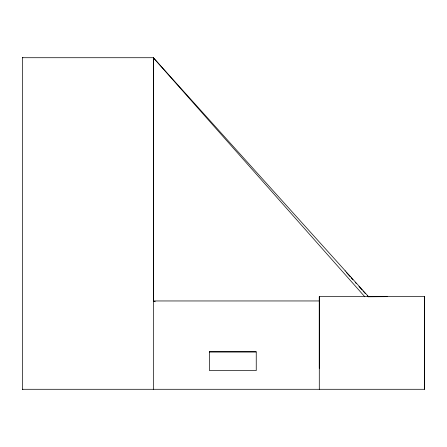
<?xml version="1.0" encoding="UTF-8"?>
<svg xmlns="http://www.w3.org/2000/svg" width="447" height="447" viewBox="0 0 447 447"><rect width="100%" height="100%" fill="white"/><g stroke="black" fill="none" stroke-linecap="round" stroke-linejoin="round"><path stroke-width="0.67" d="M424.65 389.281L424.639 296.629L424.633 389.287L22.35 389.287L22.35 57.719L22.881 57.713M153.332 389.281L153.349 57.719L22.35 57.719M209.464 351.862L209.47 370.574L256.248 370.574L256.243 351.862L209.464 351.862L256.248 351.862M319.281 368.306L319.287 296.663L424.65 296.663M367.278 295.752L368.205 296.78L387.219 296.663M368.205 296.78L368.512 296.64L153.338 57.713L153.343 300.96L155.282 301.747M345.034 271.05L345.335 270.927M153.343 300.96L319.655 300.954M22.35 389.281L22.881 389.281M346.419 272.592L350.13 276.71M351.057 277.738L352.912 279.8M355.231 282.37L356.153 283.398M358.935 286.488L362.182 290.092M363.109 291.12L365.422 293.696M153.338 57.713L364.808 296.769M424.633 339.698L424.639 344.056M319.287 296.663L319.287 389.287"/></g></svg>
